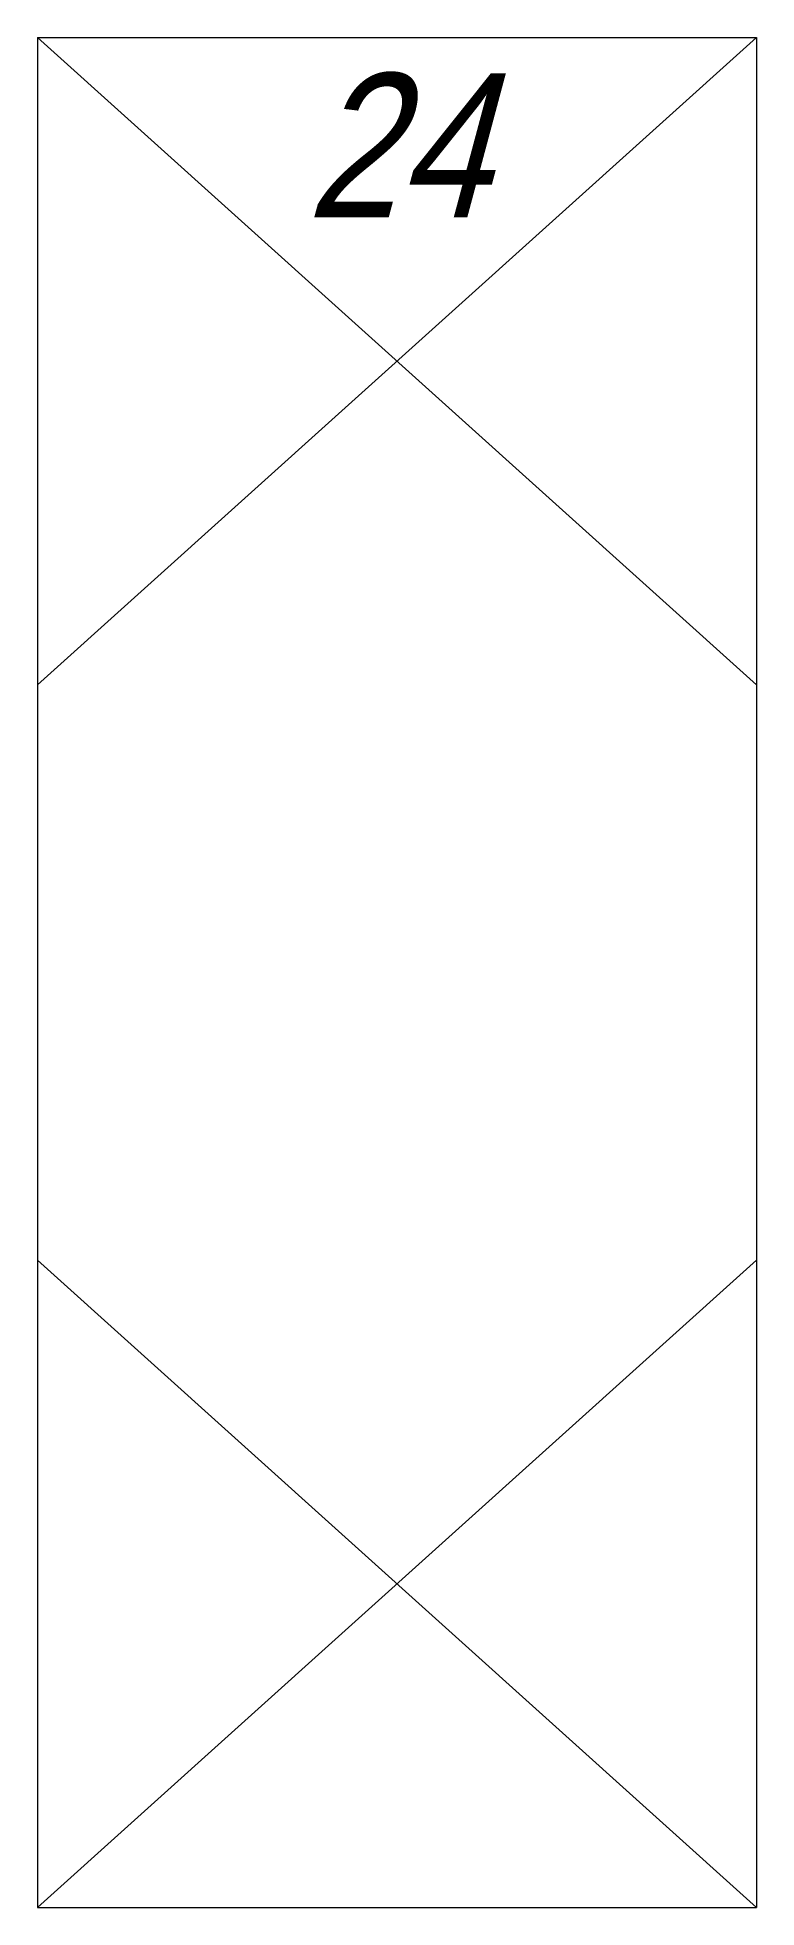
# Model space of a CAD drawing. Header units: millimetres. Extents: x 0 to 5, y -6.5 to 6.5.
import ezdxf
from ezdxf.enums import TextEntityAlignment as Align

# ---------------------------------------------------------------- set-up
doc = ezdxf.new("R2010")
doc.units = ezdxf.units.MM
doc.header["$LTSCALE"] = 0.5
doc.layers.get('0').update_dxf_attribs({"color": 9, "lineweight": 15})
doc.layers.add('Namebox', color=9, linetype='Continuous', lineweight=20)
doc.styles.add('Longhand', font='vnfont.shx', dxfattribs={"width": 0.85, "oblique": 15})

msp = doc.modelspace()

# ---------------------------------------------------------------- linework, layer by layer
at = {"ltscale": 0.5}
for p, q in [((0, 6.5), (0, -6.5)), ((0, 6.5), (5, 6.5)), ((0, 6.5), (5, 2)), ((5, 6.5), (0, 2)), ((5, 6.5), (5, -6.5)), ((0, -2), (5, -6.5)), ((0, -6.5), (5, -2)), ((0, -6.5), (5, -6.5))]:
    msp.add_line(p, q, dxfattribs=at)

# ---------------------------------------------------------------- texts
at = {"layer": 'Namebox', "color": 4, "style": 'Longhand', "oblique": 15, "width": 0.85}
msp.add_text('24', height=1, dxfattribs=at).set_placement((2.5, 6.25), align=Align.TOP_CENTER)

doc.saveas('drawing.dxf')
